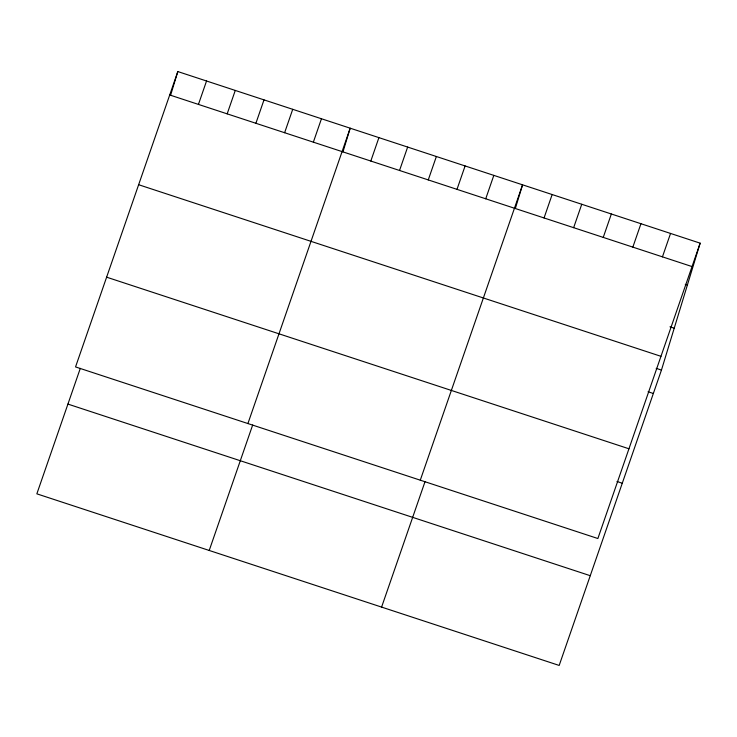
<?xml version="1.0" encoding="UTF-8"?>
<svg xmlns="http://www.w3.org/2000/svg" width="737" height="737" viewBox="0 0 737 737"><rect width="100%" height="100%" fill="white"/><g stroke="black" fill="none" stroke-linecap="round" stroke-linejoin="round"><path stroke-width="1.11" d="M170.615 95.184L177.82 71.563L700.15 243.164L661.457 370.075L559.18 665.437L36.85 493.836L80.296 368.371M342.981 151.813L350.186 128.192L247.908 423.554M515.356 208.442L522.561 184.821L420.283 480.183M177.82 71.563L75.543 366.925L597.873 538.526L700.15 243.164M198.437 104.414L206.544 80.996M227.171 113.848L235.269 90.439M255.896 123.291L264.003 99.873M284.62 132.724L292.727 109.316M313.354 142.167L321.461 118.749M209.216 550.465L252.671 425M370.812 161.044L378.91 137.626M399.537 170.477L407.644 147.068M428.261 179.92L436.368 156.502M456.995 189.354L465.102 165.945M485.72 198.797L493.827 175.378M381.591 607.095L425.037 481.62M544.053 217.959L552.151 194.54M573.644 227.678L581.751 204.269M603.244 237.406L611.351 213.997M632.843 247.125L640.95 223.716M662.443 256.854L670.55 233.445M169.713 94.972L692.043 266.573M685.272 284.353L687.381 285.044M669.997 326.804L674.226 328.195M138.63 184.72L660.969 356.321M656.179 368.343L661.457 370.075M648.072 391.752L653.351 393.484M106.616 277.176L628.947 448.778M616.989 481.491L622.277 483.232M67.924 404.088L590.263 575.698"/></g></svg>
